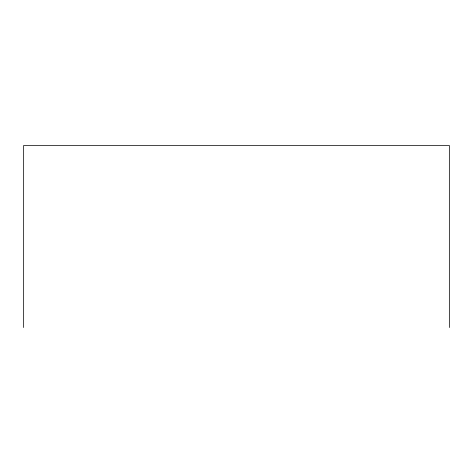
<?xml version="1.0" encoding="UTF-8"?>
<svg xmlns="http://www.w3.org/2000/svg" width="473" height="473" viewBox="0 0 473 473"><rect width="100%" height="100%" fill="white"/><g stroke="black" fill="none" stroke-linecap="round" stroke-linejoin="round"><path stroke-width="0.71" d="M449.35 327.529L449.35 145.471L23.65 145.471L23.65 327.529"/></g></svg>
